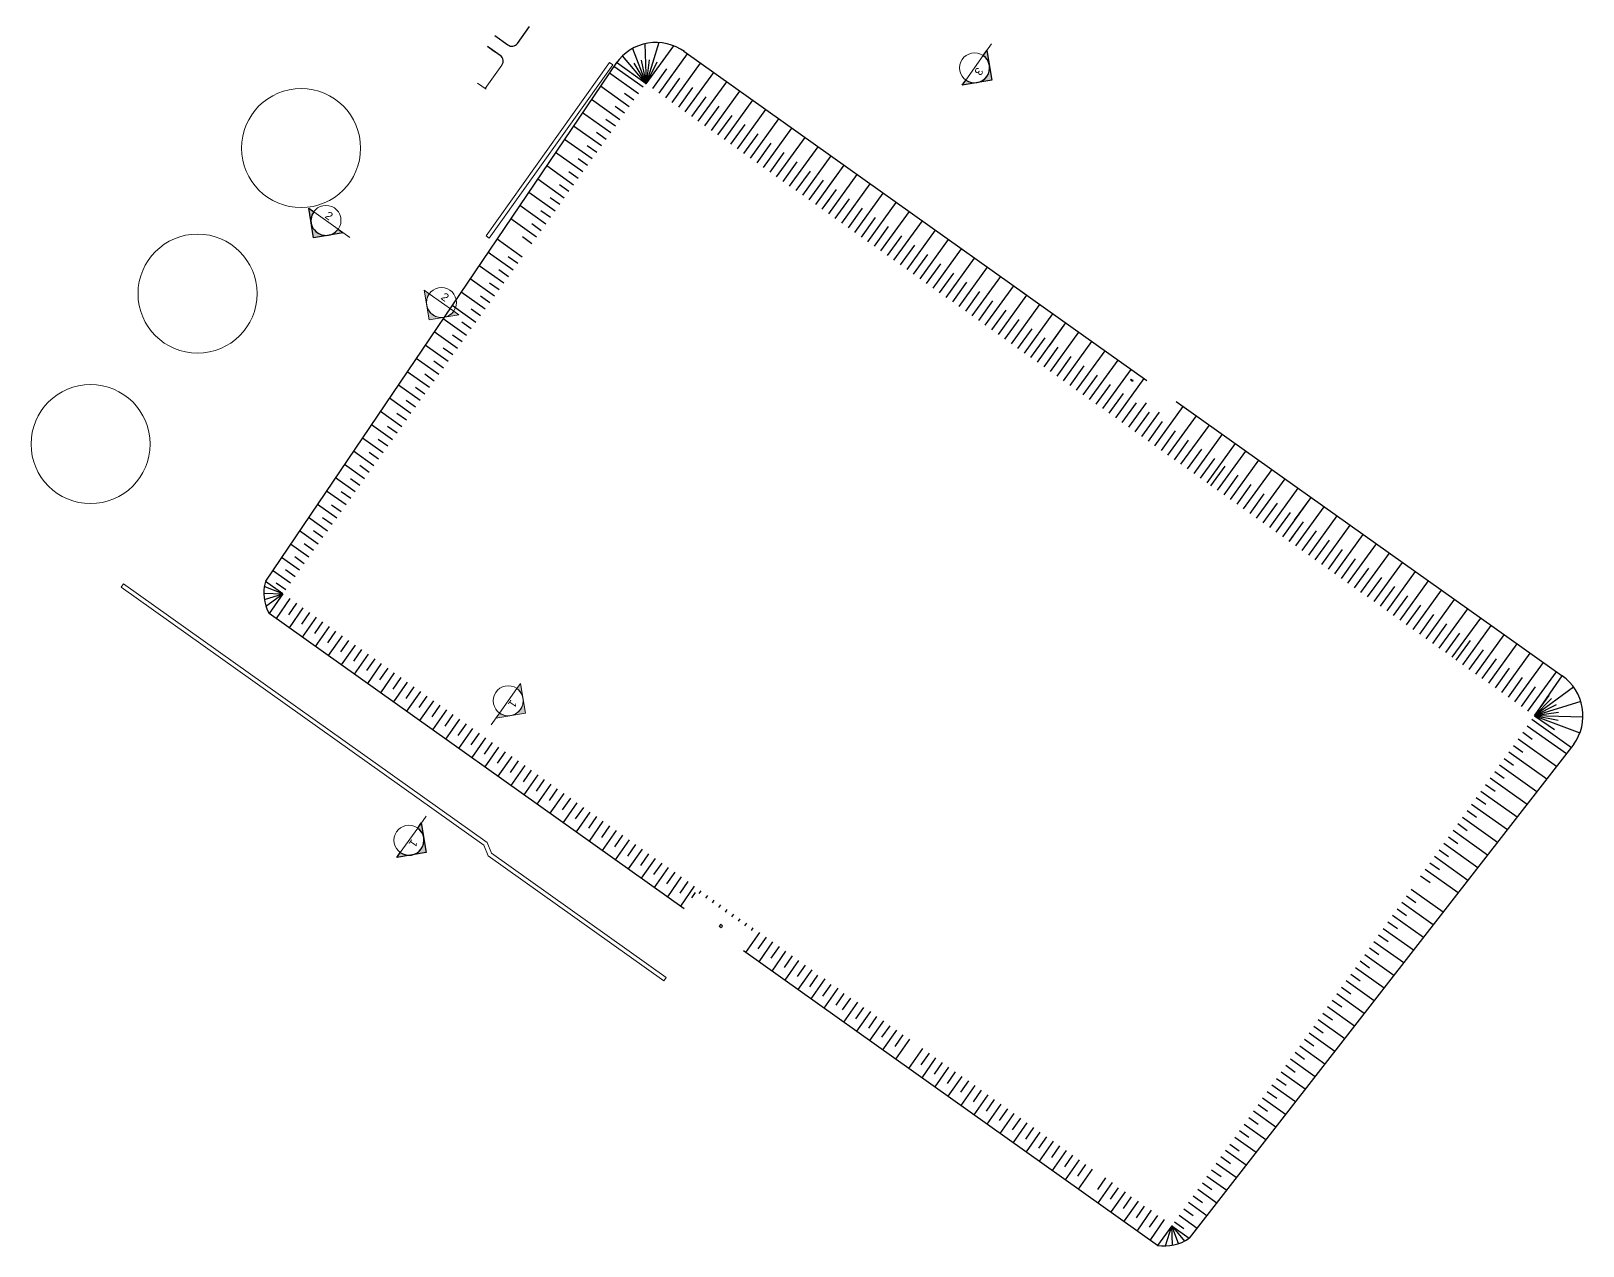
# Model space of a CAD drawing. Header units: inches. Extents: x 345672 to 499152, y 3209888 to 3245213.
# Drawn here: x 345823.1 to 346017, y 3211111.9 to 3211263.7 of the extents above; entities that cross this region are included whole.
import ezdxf
from ezdxf.enums import TextEntityAlignment as Align

# ---------------------------------------------------------------- set-up
doc = ezdxf.new("R2010")
doc.units = ezdxf.units.IN
doc.header["$MEASUREMENT"] = 0
doc.linetypes.add('HIDDEN2', pattern=[0.1875, 0.125, -0.0625])
doc.styles.get("Standard").update_dxf_attribs({"font": 'arial.ttf'})
doc.styles.add('Tahoma', font='tahoma.ttf')

# ---------------------------------------------------------------- blocks, each defined once
blk = doc.blocks.new('RGG')
h = blk.add_hatch(color=256)
edge = h.paths.add_edge_path()
edge.add_line((345942.04631, 3211260.6701), (345942.49644, 3211261.30301))
edge.add_line((345942.49644, 3211261.30301), (345943.12048, 3211257.60529))
edge.add_line((345943.12048, 3211257.60529), (345939.42276, 3211256.98126))
edge.add_line((345939.42276, 3211256.98126), (345939.87289, 3211257.61416))
edge.add_arc((345940.9596, 3211259.14213), 1.875, 234.5791093, 414.5791093)
h = blk.add_hatch(color=256)
edge = h.paths.add_edge_path()
edge.add_line((345861.44419, 3211238.99451), (345862.07711, 3211238.5444))
edge.add_line((345862.07711, 3211238.5444), (345858.37942, 3211237.92023))
edge.add_line((345858.37942, 3211237.92023), (345857.75526, 3211241.61793))
edge.add_line((345857.75526, 3211241.61793), (345858.38818, 3211241.16782))
edge.add_arc((345859.91618, 3211240.08116), 1.875, 144.5811005, 324.5811005)
at = {"lineweight": 5}
h = blk.add_hatch(color=256, dxfattribs=at)
edge = h.paths.add_edge_path()
edge.add_line((345872.82271, 3211230.90226), (345872.18981, 3211231.35239))
edge.add_line((345872.18981, 3211231.35239), (345872.81384, 3211227.65468))
edge.add_line((345872.81384, 3211227.65468), (345876.51156, 3211228.27871))
edge.add_line((345876.51156, 3211228.27871), (345875.87865, 3211228.72884))
edge.add_arc((345874.35068, 3211229.81555), 1.875, 144.5791109, 324.5791109, ccw=False)
h = blk.add_hatch(color=5)
h.set_gradient(color1=(0, 0, 255), rotation=180, tint=1)
h.paths.add_polyline_path([(345960.73691, 3211220.00957), (345960.56957, 3211219.98133), (345960.61547, 3211220.04588), (345960.45573, 3211220.15949), (345960.50302, 3211220.22599), (345960.66277, 3211220.11237), (345960.70867, 3211220.17691)])
h = blk.add_hatch(color=256, dxfattribs=at)
edge = h.paths.add_edge_path()
edge.add_line((345881.59698, 3211178.53021), (345881.14685, 3211177.8973))
edge.add_line((345881.14685, 3211177.8973), (345884.84456, 3211178.52134))
edge.add_line((345884.84456, 3211178.52134), (345884.22052, 3211182.21905))
edge.add_line((345884.22052, 3211182.21905), (345883.77039, 3211181.58615))
edge.add_arc((345882.68369, 3211180.05818), 1.875, -125.4208879, 54.5791121, ccw=False)
h = blk.add_hatch(color=256)
edge = h.paths.add_edge_path()
edge.add_line((345871.37451, 3211164.1569), (345871.82464, 3211164.78981))
edge.add_line((345871.82464, 3211164.78981), (345872.44867, 3211161.0921))
edge.add_line((345872.44867, 3211161.0921), (345868.75096, 3211160.46806))
edge.add_line((345868.75096, 3211160.46806), (345869.20109, 3211161.10097))
edge.add_arc((345870.2878, 3211162.62894), 1.875, 234.5791093, 414.5791093)
for p, q in [((345880.9979, 3211263.16592), (345882.64346, 3211261.99562)), ((345883.82878, 3211262.19568), (345885.33563, 3211264.31438)), ((345881.69928, 3211260.66802), (345880.08688, 3211261.81474))]:
    blk.add_line(p, q)
at = {"color": 30}
for p, q in [((345898.22689, 3211261.56112), (345899.92079, 3211257.12711)), ((345899.7474, 3211262.14825), (345899.92079, 3211257.12711)), ((345901.4985, 3211262.30285), (345899.92079, 3211257.12711)), ((345899.92079, 3211257.12711), (345903.36817, 3211261.89244)), ((345899.5506, 3211256.72421), (345895.9024, 3211259.31885)), ((345899.92079, 3211257.12711), (345896.22739, 3211259.79902)), ((345899.92079, 3211257.12711), (345896.981, 3211260.65073)), ((345898.38867, 3211259.74132), (345899.92079, 3211257.12711)), ((345899.31964, 3211260.09698), (345899.92079, 3211257.12711)), ((345900.31564, 3211260.13137), (345899.92079, 3211257.12711)), ((345901.26893, 3211259.84078), (345899.92079, 3211257.12711)), ((345901.55062, 3211255.96795), (345905.10271, 3211260.87801)), ((345903.18045, 3211254.80879), (345906.73254, 3211259.71885)), ((345898.97102, 3211255.90929), (345895.34174, 3211258.49048)), ((345900.7357, 3211256.54753), (345902.51175, 3211259.00256)), ((345902.36554, 3211255.38837), (345904.14158, 3211257.8434)), ((345904.81029, 3211253.64964), (345908.36237, 3211258.55969)), ((345906.44012, 3211252.49048), (345909.99221, 3211257.40054)), ((345897.81182, 3211254.27949), (345894.22042, 3211256.83374)), ((345898.39089, 3211255.09477), (345897.20926, 3211255.93516)), ((345903.99537, 3211254.22921), (345905.77141, 3211256.68424)), ((345905.6252, 3211253.07006), (345907.40125, 3211255.52509)), ((345908.06995, 3211251.33132), (345911.62204, 3211256.24138)), ((345895.49351, 3211251.01982), (345891.97777, 3211253.52026)), ((345896.65267, 3211252.64966), (345893.09909, 3211255.177)), ((345897.23173, 3211253.46494), (345896.0501, 3211254.30533)), ((345907.25504, 3211251.9109), (345909.03108, 3211254.36593)), ((345909.69979, 3211250.17217), (345913.25187, 3211255.08222)), ((345911.32962, 3211249.01301), (345914.88171, 3211253.92307)), ((345894.33435, 3211249.38999), (345890.85644, 3211251.86352)), ((345896.07257, 3211251.83511), (345894.89094, 3211252.6755)), ((345908.88487, 3211250.75174), (345910.66091, 3211253.20677)), ((345910.5147, 3211249.59259), (345912.29075, 3211252.04762)), ((345912.95945, 3211247.85385), (345916.51154, 3211252.76391)), ((345914.58929, 3211246.6947), (345918.14137, 3211251.60475)), ((345893.1752, 3211247.76016), (345889.73512, 3211250.20678)), ((345894.91393, 3211250.20491), (345893.7323, 3211251.0453)), ((345912.14454, 3211248.43343), (345913.92058, 3211250.88846)), ((345913.77437, 3211247.27427), (345915.55041, 3211249.7293)), ((345916.21912, 3211245.53554), (345919.7712, 3211250.4456)), ((345892.01604, 3211246.13033), (345888.61379, 3211248.55004)), ((345892.5951, 3211246.94561), (345891.41347, 3211247.786)), ((345893.75426, 3211248.57544), (345892.57263, 3211249.41583)), ((345915.4042, 3211246.11512), (345917.18025, 3211248.57015)), ((345917.84895, 3211244.37638), (345921.40104, 3211249.28644)), ((345919.47878, 3211243.21723), (345923.03087, 3211248.12728)), ((345890.85688, 3211244.50049), (345887.49247, 3211246.8933)), ((345891.43595, 3211245.31578), (345890.25432, 3211246.15616)), ((345917.03404, 3211244.95596), (345918.81008, 3211247.41099)), ((345918.66387, 3211243.7968), (345920.43991, 3211246.25183)), ((345921.10862, 3211242.05807), (345924.66055, 3211246.96791)), ((345922.59902, 3211244.11825), (345924.6607, 3211246.96813)), ((345922.73845, 3211240.89891), (345926.29054, 3211245.80897)), ((345889.69773, 3211242.87066), (345886.37114, 3211245.23656)), ((345890.2773, 3211243.68558), (345889.09568, 3211244.52596)), ((345920.2937, 3211242.63765), (345922.06974, 3211245.09268)), ((345921.92353, 3211241.47849), (345923.69958, 3211243.93352)), ((345924.36828, 3211239.73976), (345927.92037, 3211244.64981)), ((345887.37941, 3211239.61099), (345884.12849, 3211241.92308)), ((345888.53857, 3211241.24083), (345885.24982, 3211243.57982)), ((345889.11763, 3211242.05611), (345887.936, 3211242.8965)), ((345921.92353, 3211241.47849), (345922.85239, 3211242.76245)), ((345923.55337, 3211240.31933), (345925.32941, 3211242.77436)), ((345925.99812, 3211238.5806), (345929.5502, 3211243.49066)), ((345927.62795, 3211237.42144), (345931.18004, 3211242.3315)), ((345886.22026, 3211237.98116), (345883.00717, 3211240.26634)), ((345887.95848, 3211240.42628), (345886.77685, 3211241.26666)), ((345925.1832, 3211239.16018), (345926.95924, 3211241.61521)), ((345926.81303, 3211238.00102), (345928.58908, 3211240.45605)), ((345929.25778, 3211236.26229), (345932.80987, 3211241.17235)), ((345930.88762, 3211235.10313), (345934.4397, 3211240.01319)), ((345885.64016, 3211237.16661), (345884.45853, 3211238.007)), ((345886.79932, 3211238.79644), (345885.61769, 3211239.63683)), ((345928.44287, 3211236.84186), (345930.21891, 3211239.29689)), ((345930.0727, 3211235.68271), (345931.84874, 3211238.13774)), ((345932.51745, 3211233.94397), (345936.06954, 3211238.85403)), ((345883.28874, 3211233.86039), (345880.17183, 3211236.07718)), ((345884.4479, 3211235.49023), (345881.29316, 3211237.73392)), ((345931.70253, 3211234.52355), (345933.47858, 3211236.97858)), ((345934.14728, 3211232.78482), (345937.69937, 3211237.69488)), ((345935.77712, 3211231.62566), (345939.3292, 3211236.53572)), ((345882.12959, 3211232.23056), (345879.05051, 3211234.42044)), ((345883.86832, 3211234.67531), (345882.68669, 3211235.5157)), ((345933.33237, 3211233.3644), (345935.10841, 3211235.81942)), ((345934.9622, 3211232.20524), (345936.73824, 3211234.66027)), ((345937.40695, 3211230.4665), (345940.95904, 3211235.37656)), ((345939.03678, 3211229.30735), (345942.58887, 3211234.21741)), ((345880.97043, 3211230.60073), (345877.92918, 3211232.7637)), ((345881.55001, 3211231.41565), (345880.36838, 3211232.25603)), ((345882.70917, 3211233.04548), (345881.52754, 3211233.88587)), ((345936.59203, 3211231.04608), (345938.36808, 3211233.50111)), ((345938.22187, 3211229.88693), (345939.99791, 3211232.34195)), ((345940.66662, 3211228.14819), (345944.21843, 3211233.05787)), ((345879.81127, 3211228.9709), (345876.80786, 3211231.10696)), ((345880.39085, 3211229.78581), (345879.20922, 3211230.6262)), ((345939.8517, 3211228.72777), (345941.62774, 3211231.1828)), ((345942.29645, 3211226.98903), (345945.84825, 3211231.8987)), ((345943.92628, 3211225.82988), (345947.47837, 3211230.73994)), ((345878.65212, 3211227.34106), (345875.68654, 3211229.45022)), ((345879.2317, 3211228.15598), (345878.05007, 3211228.99637)), ((345941.48153, 3211227.56861), (345943.25757, 3211230.02364)), ((345943.11136, 3211226.40946), (345944.88741, 3211228.86448)), ((345945.55611, 3211224.67072), (345949.1082, 3211229.58078)), ((345947.18595, 3211223.51156), (345950.73803, 3211228.42162)), ((345877.49296, 3211225.71123), (345874.56521, 3211227.79348)), ((345878.07254, 3211226.52615), (345876.89091, 3211227.36653)), ((345944.7412, 3211225.2503), (345946.51724, 3211227.70533)), ((345946.37103, 3211224.09114), (345948.14707, 3211226.54617)), ((345948.81578, 3211222.35241), (345952.36755, 3211227.26202)), ((345950.30618, 3211224.41259), (345952.36787, 3211227.26247)), ((345875.17465, 3211222.45156), (345872.32256, 3211224.48)), ((345876.3338, 3211224.0814), (345873.44389, 3211226.13674)), ((345876.91338, 3211224.89631), (345875.73175, 3211225.7367)), ((345948.00086, 3211222.93199), (345949.77691, 3211225.38701)), ((345950.44561, 3211221.19325), (345953.9977, 3211226.10331)), ((345952.07545, 3211220.03409), (345955.62753, 3211224.94415)), ((345874.01549, 3211220.82173), (345871.20124, 3211222.82326)), ((345874.59507, 3211221.63665), (345873.41344, 3211222.47704)), ((345875.75423, 3211223.26648), (345874.5726, 3211224.10687)), ((345949.6307, 3211221.77283), (345951.40674, 3211224.22786)), ((345949.6307, 3211221.77283), (345950.55955, 3211223.05679)), ((345951.26053, 3211220.61367), (345953.03657, 3211223.0687)), ((345953.70528, 3211218.87494), (345957.25737, 3211223.785)), ((345955.33511, 3211217.71578), (345958.8872, 3211222.62584)), ((345872.85633, 3211219.1919), (345870.07991, 3211221.16652)), ((345873.43591, 3211220.00681), (345872.25428, 3211220.8472)), ((345952.89036, 3211219.45452), (345954.66641, 3211221.90954)), ((345954.5202, 3211218.29536), (345956.29624, 3211220.75039)), ((345956.96495, 3211216.55662), (345960.51703, 3211221.46668)), ((345871.69718, 3211217.56206), (345868.95859, 3211219.50978)), ((345872.27676, 3211218.37698), (345871.09513, 3211219.21737)), ((345956.15003, 3211217.1362), (345957.92607, 3211219.59123)), ((345958.59478, 3211215.39747), (345962.14687, 3211220.30753)), ((345870.53802, 3211215.93223), (345867.83726, 3211217.85304)), ((345871.1176, 3211216.74715), (345869.93597, 3211217.58754)), ((345957.77986, 3211215.97705), (345959.55591, 3211218.43207)), ((345959.4097, 3211214.81789), (345961.18574, 3211217.27292)), ((345960.22461, 3211214.23831), (345962.42269, 3211217.27673)), ((345963.48428, 3211211.92), (345967.03636, 3211216.83006)), ((345869.37886, 3211214.3024), (345866.71594, 3211216.1963)), ((345869.95844, 3211215.11731), (345868.77681, 3211215.9577)), ((345961.03953, 3211213.65873), (345962.81557, 3211216.11376)), ((345961.85445, 3211213.07915), (345964.05253, 3211216.11757)), ((345962.66936, 3211212.49958), (345964.4454, 3211214.9546)), ((345965.11411, 3211210.76084), (345968.6662, 3211215.6709)), ((345867.06055, 3211211.04273), (345864.47329, 3211212.88282)), ((345868.21971, 3211212.67256), (345865.59461, 3211214.53956)), ((345867.64013, 3211211.85765), (345866.4585, 3211212.69804)), ((345868.79929, 3211213.48748), (345867.61766, 3211214.32787)), ((345964.29919, 3211211.34042), (345966.07524, 3211213.79545)), ((345965.92903, 3211210.18126), (345967.70507, 3211212.63629)), ((345966.74394, 3211209.60168), (345970.29603, 3211214.51174)), ((345968.37378, 3211208.44253), (345971.92586, 3211213.35259)), ((345865.90139, 3211209.4129), (345863.35197, 3211211.22608)), ((345866.48097, 3211210.22781), (345865.29934, 3211211.0682)), ((345967.55886, 3211209.02211), (345969.3349, 3211211.47713)), ((345970.00361, 3211207.28337), (345973.5557, 3211212.19343)), ((345971.3078, 3211206.35487), (345974.85962, 3211211.26456)), ((345864.74224, 3211207.78307), (345862.23064, 3211209.56934)), ((345865.32182, 3211208.59798), (345864.14019, 3211209.43837)), ((345969.18869, 3211207.86295), (345970.96474, 3211210.31798)), ((345970.49333, 3211206.93507), (345972.26938, 3211209.3901)), ((345972.93763, 3211205.19572), (345976.48944, 3211210.10539)), ((345974.56747, 3211204.03656), (345978.11955, 3211208.94662)), ((345863.58308, 3211206.15323), (345861.10932, 3211207.9126)), ((345864.16266, 3211206.96815), (345862.98103, 3211207.80854)), ((345972.12272, 3211205.7753), (345973.89876, 3211208.23032)), ((345973.75255, 3211204.61614), (345975.52859, 3211207.07117)), ((345976.1973, 3211202.8774), (345979.74939, 3211207.78746)), ((345862.42392, 3211204.5234), (345859.98799, 3211206.25586)), ((345863.0035, 3211205.33832), (345861.82187, 3211206.1787)), ((345975.38238, 3211203.45698), (345977.15843, 3211205.91201)), ((345977.82713, 3211201.71825), (345981.37922, 3211206.62831)), ((345979.45697, 3211200.55909), (345983.00873, 3211205.46871)), ((345980.94736, 3211202.61927), (345983.00905, 3211205.46915)), ((345860.10561, 3211201.26373), (345857.74534, 3211202.94238)), ((345861.26477, 3211202.89357), (345858.86667, 3211204.59912)), ((345861.80088, 3211203.64736), (345860.61925, 3211204.48775)), ((345977.01222, 3211202.29783), (345978.78826, 3211204.75285)), ((345978.64205, 3211201.13867), (345980.41809, 3211203.5937)), ((345981.0868, 3211199.39993), (345984.63889, 3211204.30999)), ((345982.71663, 3211198.24078), (345986.26872, 3211203.15084)), ((345858.94645, 3211199.6339), (345856.62402, 3211201.28564)), ((345859.52603, 3211200.44882), (345858.3444, 3211201.28921)), ((345860.68519, 3211202.07865), (345859.50356, 3211202.91904)), ((345980.27188, 3211199.97951), (345982.04793, 3211202.43454)), ((345980.33007, 3211200.05995), (345981.25893, 3211201.3439)), ((345981.90172, 3211198.82036), (345983.67776, 3211201.27538)), ((345984.34647, 3211197.08162), (345987.89855, 3211201.99168)), ((345857.7873, 3211198.00407), (345855.50269, 3211199.6289)), ((345858.36688, 3211198.81898), (345857.18525, 3211199.65937)), ((345983.53155, 3211197.6612), (345985.30759, 3211200.11623)), ((345985.9763, 3211195.92246), (345989.52839, 3211200.83252)), ((345987.60613, 3211194.76331), (345991.15822, 3211199.67337)), ((345856.62814, 3211196.37423), (345854.38137, 3211197.97216)), ((345857.20772, 3211197.18915), (345856.02609, 3211198.02954)), ((345985.16138, 3211196.50204), (345986.93743, 3211198.95707)), ((345986.79122, 3211195.34289), (345988.56726, 3211197.79792)), ((345989.23597, 3211193.60415), (345992.78805, 3211198.51421)), ((345990.8658, 3211192.44499), (345994.41789, 3211197.35505)), ((345855.46898, 3211194.7444), (345853.23382, 3211196.33408)), ((345856.04856, 3211195.55932), (345854.86693, 3211196.39971)), ((345988.42105, 3211194.18373), (345990.19709, 3211196.63876)), ((345990.05088, 3211193.02457), (345991.82693, 3211195.4796)), ((345992.49563, 3211191.28584), (345996.04772, 3211196.1959)), ((345852.15632, 3211193.51341), (345854.54166, 3211193.44053)), ((345854.54166, 3211193.44053), (345852.21371, 3211194.31928)), ((345852.21703, 3211192.72181), (345854.54166, 3211193.44053)), ((345854.54166, 3211193.44053), (345852.35086, 3211194.9722)), ((345852.41151, 3211191.88658), (345854.54166, 3211193.44053)), ((345854.54166, 3211193.44053), (345852.80546, 3211190.95717)), ((345854.88941, 3211193.92948), (345853.70778, 3211194.76987)), ((345991.68072, 3211191.86542), (345993.45676, 3211194.32045)), ((345994.12547, 3211190.12668), (345997.67755, 3211195.03674)), ((345995.7553, 3211188.96752), (345999.30738, 3211193.87758)), ((345855.41268, 3211192.82105), (345853.67648, 3211190.33769)), ((345856.2276, 3211192.24148), (345855.21526, 3211190.79348)), ((345857.04251, 3211191.6619), (345855.30631, 3211189.17853)), ((345993.31055, 3211190.70626), (345995.08659, 3211193.16129)), ((345994.94038, 3211189.5471), (345996.71642, 3211192.00213)), ((345997.38513, 3211187.80837), (346000.93722, 3211192.71843)), ((345999.01496, 3211186.64921), (346002.56705, 3211191.55927)), ((345857.85743, 3211191.08232), (345856.84509, 3211189.63433)), ((345858.67235, 3211190.50274), (345856.93614, 3211188.01938)), ((345859.48726, 3211189.92316), (345858.47492, 3211188.47517)), ((345996.57021, 3211188.38795), (345998.34626, 3211190.84298)), ((345998.20005, 3211187.22879), (345999.97609, 3211189.68382)), ((346000.6448, 3211185.49005), (346004.19688, 3211190.40011)), ((346001.94944, 3211184.56218), (346005.50152, 3211189.47224)), ((345860.30218, 3211189.34358), (345858.56598, 3211186.86022)), ((345861.1171, 3211188.76401), (345860.10476, 3211187.31601)), ((345861.93201, 3211188.18443), (345860.19581, 3211185.70106)), ((345862.74693, 3211187.60485), (345861.73459, 3211186.15686)), ((345999.82988, 3211186.06963), (346001.60592, 3211188.52466)), ((346001.13452, 3211185.14176), (346002.91056, 3211187.59679)), ((346003.57927, 3211183.40302), (346007.13136, 3211188.31308)), ((345863.56185, 3211187.02527), (345861.82564, 3211184.54191)), ((345864.37676, 3211186.44569), (345863.36442, 3211184.9977)), ((345865.19168, 3211185.86611), (345863.45548, 3211183.38275)), ((346002.76435, 3211183.9826), (346004.5404, 3211186.43763)), ((346005.2091, 3211182.24387), (346008.76119, 3211187.15392)), ((346006.83894, 3211181.08471), (346010.39102, 3211185.99477)), ((345866.0066, 3211185.28654), (345864.99426, 3211183.83854)), ((345866.82151, 3211184.70696), (345865.08531, 3211182.22359)), ((345867.63643, 3211184.12738), (345866.62409, 3211182.67939)), ((345868.45134, 3211183.5478), (345866.71514, 3211181.06444)), ((346004.39419, 3211182.82344), (346006.17023, 3211185.27847)), ((346006.02402, 3211181.66429), (346007.80006, 3211184.11932)), ((346008.46877, 3211179.92555), (346012.02086, 3211184.83561)), ((346010.0986, 3211178.7664), (346013.65069, 3211183.67645)), ((345869.26626, 3211182.96822), (345868.25392, 3211181.52023)), ((345870.08118, 3211182.38864), (345868.34498, 3211179.90528)), ((345870.89609, 3211181.80907), (345869.88376, 3211180.36107)), ((346007.65385, 3211180.50513), (346009.4299, 3211182.96016)), ((346009.28369, 3211179.34597), (346011.05973, 3211181.801)), ((346010.91242, 3211178.18854), (346014.38482, 3211183.15527)), ((346015.80832, 3211181.76012), (346010.91242, 3211178.18854)), ((345871.71101, 3211181.22949), (345869.97481, 3211178.74612)), ((345872.52593, 3211180.64991), (345871.51359, 3211179.20192)), ((345873.34084, 3211180.07033), (345871.60464, 3211177.58697)), ((346013.03337, 3211180.35258), (346010.91242, 3211178.18854)), ((346016.7022, 3211179.97862), (346010.91242, 3211178.18854)), ((346010.97171, 3211178.26725), (346012.74775, 3211180.72228)), ((345874.15576, 3211179.49075), (345873.14342, 3211178.04276)), ((345874.97068, 3211178.91117), (345873.23448, 3211176.42781)), ((345875.78559, 3211178.3316), (345874.77325, 3211176.8836)), ((345876.60051, 3211177.75202), (345874.86431, 3211175.26865)), ((345876.60051, 3211177.75202), (345875.69249, 3211176.45324)), ((346010.59722, 3211177.74654), (346015.53562, 3211174.23429)), ((346013.62071, 3211179.54746), (346010.91242, 3211178.18854)), ((346013.91509, 3211178.59533), (346010.91242, 3211178.18854)), ((346010.91242, 3211178.18854), (346013.39579, 3211176.45234)), ((346010.91242, 3211178.18854), (346016.58213, 3211176.04837)), ((346013.88466, 3211177.59921), (346010.91242, 3211178.18854)), ((346016.96979, 3211178.00349), (346010.91242, 3211178.18854)), ((345877.41543, 3211177.17244), (345876.40309, 3211175.72445)), ((345878.23034, 3211176.59286), (345876.49414, 3211174.1095)), ((345879.04526, 3211176.01328), (345878.03292, 3211174.56529)), ((346009.43862, 3211176.1163), (346010.62025, 3211175.27592)), ((346010.01764, 3211176.93162), (346014.90194, 3211173.45785)), ((345879.86018, 3211175.4337), (345878.12397, 3211172.95034)), ((345880.67509, 3211174.85413), (345879.66275, 3211173.40613)), ((345881.49001, 3211174.27455), (345879.75381, 3211171.79118)), ((346008.27947, 3211174.48647), (346009.4611, 3211173.64608)), ((346008.85853, 3211175.30175), (346013.6722, 3211171.87821)), ((345882.30493, 3211173.69497), (345881.29259, 3211172.24698)), ((345883.11984, 3211173.11539), (345881.38364, 3211170.63203)), ((345883.93476, 3211172.53581), (345882.92242, 3211171.08782)), ((345884.74968, 3211171.95623), (345883.01347, 3211169.47287)), ((346006.54022, 3211172.04209), (346011.20553, 3211168.72406)), ((346007.12031, 3211172.85664), (346008.30194, 3211172.01625)), ((346007.69937, 3211173.67192), (346012.44247, 3211170.29857)), ((345885.56459, 3211171.37666), (345884.55225, 3211169.92866)), ((345886.37951, 3211170.79708), (345884.64331, 3211168.31371)), ((345887.19443, 3211170.2175), (345886.18209, 3211168.76951)), ((346005.38106, 3211170.41226), (346009.98301, 3211167.13929)), ((346005.96064, 3211171.22717), (346007.14227, 3211170.38678)), ((345888.00934, 3211169.63792), (345886.27314, 3211167.15456)), ((345888.82426, 3211169.05834), (345887.81192, 3211167.61035)), ((345889.63917, 3211168.47876), (345887.90297, 3211165.9954)), ((346004.2219, 3211168.78242), (346008.75328, 3211165.55965)), ((346004.802, 3211169.59697), (346005.98363, 3211168.75658)), ((345890.45409, 3211167.89919), (345889.44175, 3211166.45119)), ((345891.26901, 3211167.31961), (345889.53281, 3211164.83624)), ((345892.08392, 3211166.74003), (345891.07159, 3211165.29204)), ((345892.89884, 3211166.16045), (345891.16264, 3211163.67709)), ((346002.48368, 3211166.33731), (346003.66531, 3211165.49692)), ((346003.06275, 3211167.15259), (346007.52355, 3211163.98002)), ((346003.64284, 3211167.96714), (346004.82447, 3211167.12675)), ((345893.71376, 3211165.58087), (345892.70142, 3211164.13288)), ((345894.52867, 3211165.00129), (345892.79247, 3211162.51793)), ((345895.34359, 3211164.42172), (345894.33125, 3211162.97372)), ((346001.32401, 3211164.70784), (346002.50564, 3211163.86745)), ((346001.90359, 3211165.52276), (346006.29382, 3211162.40038)), ((345896.15851, 3211163.84214), (345894.42231, 3211161.35877)), ((345896.97342, 3211163.26256), (345895.96108, 3211161.81457)), ((345897.78834, 3211162.68298), (345896.05214, 3211160.19962)), ((345999.58528, 3211162.26309), (346003.83435, 3211159.2411)), ((346000.16537, 3211163.07764), (346001.347, 3211162.23725)), ((346000.74443, 3211163.89292), (346005.06408, 3211160.82074)), ((345898.60326, 3211162.1034), (345897.59092, 3211160.65541)), ((345899.41817, 3211161.52382), (345897.68197, 3211159.04046)), ((345900.23309, 3211160.94425), (345899.22075, 3211159.49625)), ((345901.04801, 3211160.36467), (345899.31181, 3211157.8813)), ((345998.42612, 3211160.63326), (346002.60462, 3211157.66146)), ((345999.00621, 3211161.44781), (346000.18784, 3211160.60742)), ((345901.86292, 3211159.78509), (345900.85058, 3211158.3371)), ((345902.67784, 3211159.20551), (345900.94164, 3211156.72215)), ((345903.49276, 3211158.62593), (345902.48042, 3211157.17794)), ((345997.26696, 3211159.00342), (346001.37489, 3211156.08182)), ((345997.84706, 3211159.81797), (345999.02869, 3211158.97759)), ((345904.30767, 3211158.04635), (345902.57147, 3211155.56299)), ((345904.30767, 3211158.04635), (345903.39966, 3211156.74758)), ((345905.12259, 3211157.46678), (345904.11025, 3211156.01878)), ((345905.93751, 3211156.8872), (345904.2013, 3211154.40383)), ((345995.49564, 3211156.51176), (345999.49517, 3211153.66724)), ((345996.6879, 3211158.18814), (345997.86953, 3211157.34775)), ((345906.75242, 3211156.30762), (345906.52322, 3211155.97978)), ((345907.56734, 3211155.72804), (345907.33814, 3211155.4002)), ((345908.38226, 3211155.14846), (345908.15305, 3211154.82063)), ((345909.19717, 3211154.56889), (345908.96797, 3211154.24105)), ((345994.33648, 3211154.88193), (345998.26544, 3211152.0876)), ((345994.91606, 3211155.69684), (345996.09769, 3211154.85645)), ((345910.01209, 3211153.98931), (345909.78289, 3211153.66147)), ((345910.82701, 3211153.40973), (345910.5978, 3211153.08189)), ((345911.62341, 3211152.80368), (345911.41272, 3211152.50231)), ((345993.17732, 3211153.25209), (345997.03571, 3211150.50796)), ((345993.7569, 3211154.06701), (345994.93853, 3211153.22662)), ((345912.45684, 3211152.25057), (345912.22764, 3211151.92273)), ((345914.08667, 3211151.09142), (345912.35047, 3211148.60805)), ((345913.27175, 3211151.67099), (345913.04255, 3211151.34316)), ((345991.43859, 3211150.80734), (345992.62022, 3211149.96695)), ((345992.01817, 3211151.62226), (345995.80598, 3211148.92832)), ((345992.59775, 3211152.43718), (345993.77938, 3211151.59679)), ((345914.90157, 3211150.51181), (345913.88923, 3211149.06382)), ((345915.7165, 3211149.93226), (345913.9803, 3211147.44889)), ((345916.53142, 3211149.35268), (345915.51908, 3211147.90469)), ((345917.34634, 3211148.7731), (345915.61014, 3211146.28974)), ((345990.27943, 3211149.17751), (345991.46106, 3211148.33712)), ((345990.85901, 3211149.99243), (345994.57625, 3211147.34869)), ((345918.16125, 3211148.19352), (345917.14891, 3211146.74553)), ((345918.97617, 3211147.61395), (345917.23997, 3211145.13058)), ((345919.79109, 3211147.03437), (345918.77875, 3211145.58637)), ((345988.5407, 3211146.73276), (345992.11678, 3211144.18941)), ((345989.12028, 3211147.54768), (345990.30191, 3211146.70729)), ((345989.69985, 3211148.36259), (345993.34651, 3211145.76905)), ((345920.606, 3211146.45479), (345918.8698, 3211143.97142)), ((345921.34235, 3211145.76283), (345920.33001, 3211144.31483)), ((345922.23584, 3211145.29563), (345920.49964, 3211142.81227)), ((345987.38154, 3211145.10293), (345990.88705, 3211142.60977)), ((345987.96112, 3211145.91784), (345989.14275, 3211145.07746)), ((345922.98143, 3211144.61689), (345921.96909, 3211143.1689)), ((345923.86567, 3211144.13648), (345922.12947, 3211141.65311)), ((345924.61842, 3211143.47241), (345923.60609, 3211142.02442)), ((345925.43796, 3211142.89945), (345924.42562, 3211141.45145)), ((345986.22238, 3211143.47309), (345989.64876, 3211141.03622)), ((345986.80196, 3211144.28801), (345987.98359, 3211143.44762)), ((345926.30835, 3211142.39921), (345924.57215, 3211139.91585)), ((345927.07704, 3211141.75351), (345926.0647, 3211140.30552)), ((345927.93818, 3211141.24005), (345926.20198, 3211138.75669)), ((345984.48365, 3211141.02834), (345985.66528, 3211140.18796)), ((345985.06323, 3211141.84326), (345988.42759, 3211139.45049)), ((345985.64281, 3211142.65818), (345986.82444, 3211141.81779)), ((345928.71612, 3211140.60758), (345927.70378, 3211139.15959)), ((345929.56802, 3211140.0809), (345927.83182, 3211137.59753)), ((345930.3552, 3211139.46165), (345929.34286, 3211138.01366)), ((345983.32449, 3211139.39851), (345984.50612, 3211138.55812)), ((345983.90407, 3211140.21343), (345987.19786, 3211137.87085)), ((345931.19785, 3211138.92174), (345929.46165, 3211136.43838)), ((345931.99428, 3211138.31572), (345930.98194, 3211136.86772)), ((345932.82768, 3211137.76258), (345931.09148, 3211135.27922)), ((345982.16534, 3211137.76868), (345983.34697, 3211136.92829)), ((345982.74492, 3211138.5836), (345985.96813, 3211136.29121)), ((345934.45752, 3211136.60343), (345932.72131, 3211134.12006)), ((345935.27243, 3211136.02385), (345934.26009, 3211134.57586)), ((345936.08735, 3211135.44427), (345934.35115, 3211132.96091)), ((345936.08735, 3211135.44427), (345935.17933, 3211134.1455)), ((345980.4266, 3211135.32393), (345983.50866, 3211133.13193)), ((345981.00618, 3211136.13885), (345982.18781, 3211135.29846)), ((345981.58576, 3211136.95376), (345984.7384, 3211134.71157)), ((345936.90227, 3211134.86469), (345935.88993, 3211133.4167)), ((345937.71718, 3211134.28512), (345935.98098, 3211131.80175)), ((345938.5321, 3211133.70554), (345937.51976, 3211132.25754)), ((345939.34702, 3211133.12596), (345937.61081, 3211130.64259)), ((345979.26745, 3211133.6941), (345982.27893, 3211131.55229)), ((345979.84702, 3211134.50901), (345981.02865, 3211133.66862)), ((345940.18967, 3211132.58605), (345939.17733, 3211131.13806)), ((345940.97685, 3211131.9668), (345939.24065, 3211129.48344)), ((345941.79177, 3211131.38722), (345940.77943, 3211129.93923)), ((345977.52871, 3211131.24935), (345978.71034, 3211130.40896)), ((345978.10829, 3211132.06426), (345981.0492, 3211129.97265)), ((345978.68787, 3211132.87918), (345979.8695, 3211132.03879)), ((345942.60668, 3211130.80765), (345940.87048, 3211128.32428)), ((345943.4216, 3211130.22807), (345942.40926, 3211128.78007)), ((345944.23651, 3211129.64849), (345942.50031, 3211127.16512)), ((345976.36955, 3211129.61951), (345977.55118, 3211128.77912)), ((345976.94913, 3211130.43443), (345979.81947, 3211128.39301)), ((345945.05143, 3211129.06891), (345944.03909, 3211127.62092)), ((345945.86635, 3211128.48933), (345944.13015, 3211126.00597)), ((345946.68126, 3211127.90975), (345945.66893, 3211126.46176)), ((345947.49618, 3211127.33018), (345945.75998, 3211124.84681)), ((345975.2104, 3211127.98968), (345976.39203, 3211127.14929)), ((345975.78998, 3211128.8046), (345978.58974, 3211126.81337)), ((345948.3111, 3211126.7506), (345947.29876, 3211125.3026)), ((345949.12601, 3211126.17102), (345947.38981, 3211123.68765)), ((345949.94093, 3211125.59144), (345948.92859, 3211124.14345)), ((345973.47166, 3211125.54493), (345976.13028, 3211123.65409)), ((345974.05124, 3211126.35985), (345975.23287, 3211125.51946)), ((345974.63082, 3211127.17476), (345977.36001, 3211125.23373)), ((345950.75585, 3211125.01186), (345949.01965, 3211122.5285)), ((345951.57076, 3211124.43228), (345950.55842, 3211122.98429)), ((345952.38568, 3211123.85271), (345950.64948, 3211121.36934)), ((345972.31251, 3211123.9151), (345974.90054, 3211122.07445)), ((345972.84862, 3211124.6689), (345974.03024, 3211123.82851)), ((345953.2006, 3211123.27313), (345952.18826, 3211121.82513)), ((345954.01551, 3211122.69355), (345952.27931, 3211120.21018)), ((345954.83043, 3211122.11397), (345953.81809, 3211120.66598)), ((345955.64535, 3211121.53439), (345953.90915, 3211119.05103)), ((345971.15335, 3211122.28526), (345973.62255, 3211120.52914)), ((345971.73293, 3211123.10018), (345972.91456, 3211122.25979)), ((345957.32603, 3211120.44797), (345956.31369, 3211118.99997)), ((345958.14094, 3211119.86839), (345956.40474, 3211117.38502)), ((345969.41461, 3211119.84051), (345970.59624, 3211119.00013)), ((345969.99419, 3211120.65543), (345972.46339, 3211118.89931)), ((345970.57377, 3211121.47035), (345971.7554, 3211120.62996)), ((345958.90501, 3211119.21608), (345957.89267, 3211117.76809)), ((345959.77078, 3211118.70923), (345958.03458, 3211116.22587)), ((345960.53485, 3211118.05692), (345959.52251, 3211116.60893)), ((345968.25546, 3211118.21068), (345969.43709, 3211117.37029)), ((345968.83504, 3211119.0256), (345971.21135, 3211117.33553)), ((345961.40061, 3211117.55007), (345959.66441, 3211115.06671)), ((345962.16468, 3211116.89777), (345961.15234, 3211115.44977)), ((345963.03044, 3211116.39092), (345961.29424, 3211113.90755)), ((345963.79451, 3211115.73861), (345962.78217, 3211114.29062)), ((345966.51672, 3211115.76593), (345968.75189, 3211114.17626)), ((345967.0963, 3211116.58085), (345968.27793, 3211115.74046)), ((345967.67588, 3211117.39577), (345969.98162, 3211115.7559)), ((345964.66028, 3211115.23176), (345962.92408, 3211112.7484)), ((345965.5894, 3211114.46207), (345963.81335, 3211112.00704)), ((345964.82057, 3211111.93992), (345965.5894, 3211114.46207)), ((345965.5894, 3211114.46207), (345967.7552, 3211112.89526)), ((345965.5894, 3211114.46207), (345967.18345, 3211112.55143)), ((345966.44105, 3211112.23275), (345965.5894, 3211114.46207)), ((345965.67337, 3211112.03031), (345965.5894, 3211114.46207)), ((345965.93714, 3211114.95102), (345967.11877, 3211114.11063))]:
    blk.add_line(p, q, dxfattribs=at)
at = {"lineweight": 5}
for p, q in [((345942.04631, 3211260.6701), (345943.09042, 3211262.13817)), ((345881.89933, 3211259.48271), (345879.80878, 3211256.54317)), ((345939.87289, 3211257.61416), (345942.04631, 3211260.6701)), ((345878.831, 3211257.23856), (345879.93104, 3211256.45623)), ((345861.44419, 3211238.99451), (345862.9123, 3211237.95045)), ((345883.77039, 3211181.58615), (345881.59698, 3211178.53021)), ((345881.59698, 3211178.53021), (345880.55287, 3211177.06214)), ((345869.20109, 3211161.10097), (345871.37451, 3211164.1569)), ((345871.37451, 3211164.1569), (345872.41862, 3211165.62498))]:
    blk.add_line(p, q, dxfattribs=at)
at = {"color": 30, "lineweight": 9, "true_color": 0xf8991e}
for p, q in [((345895.33396, 3211259.82543), (345879.91267, 3211238.14232)), ((345895.74142, 3211259.53564), (345880.32013, 3211237.85253)), ((345895.33396, 3211259.82543), (345895.74142, 3211259.53564)), ((345879.91267, 3211238.14232), (345880.32013, 3211237.85253)), ((345834.60497, 3211194.67472), (345834.31518, 3211194.26726)), ((345902.41877, 3211145.48237), (345902.12898, 3211145.07491))]:
    blk.add_line(p, q, dxfattribs=at)
at = {"lineweight": 9}
for p, q in [((345858.38822, 3211241.16787), (345861.44415, 3211238.99445)), ((345872.82271, 3211230.90226), (345875.87865, 3211228.72884))]:
    blk.add_line(p, q, dxfattribs=at)
at = {"color": 2, "ltscale": 2}
blk.add_line((345905.64287, 3211155.44091), (345906.10645, 3211156.0929), dxfattribs=at)
at = {"color": 2, "linetype": 'HIDDEN2', "ltscale": 20}
for p, q in [((345909.18916, 3211152.05899), (345909.07324, 3211151.896)), ((345909.43364, 3211151.88511), (345909.31772, 3211151.72213))]:
    blk.add_line(p, q, dxfattribs=at)
at = {"color": 30}
for points in [[(345904.61683, 3211261.2235), (345947.47808, 3211230.73953)], [(345896.22739, 3211259.79902), (345852.36191, 3211194.98845)], [(345946.65316, 3211231.32623), (345962.46012, 3211220.08406)], [(345966.15017, 3211217.45963), (346014.38438, 3211183.15464)], [(345904.66883, 3211154.07132), (345852.80546, 3211190.95717)], [(346015.82054, 3211174.63783), (345967.76692, 3211112.91103)], [(345963.81335, 3211112.00704), (345912.08457, 3211148.79716)]]:
    blk.add_lwpolyline(points, dxfattribs=at)
for points in [[(345942.04631, 3211260.6701), (345942.49644, 3211261.30301), (345943.12048, 3211257.60529), (345939.42276, 3211256.98126), (345939.87289, 3211257.61416, 1)], [(345861.44419, 3211238.99451), (345862.07711, 3211238.5444), (345858.37942, 3211237.92023), (345857.75526, 3211241.61793), (345858.38818, 3211241.16782, 1)], [(345871.37451, 3211164.1569), (345871.82464, 3211164.78981), (345872.44867, 3211161.0921), (345868.75096, 3211160.46806), (345869.20109, 3211161.10097, 1)]]:
    blk.add_lwpolyline(points, format="xyb", close=True)
at = {"lineweight": 5}
for points in [[(345872.82271, 3211230.90226), (345872.18981, 3211231.35239), (345872.81384, 3211227.65468), (345876.51156, 3211228.27871), (345875.87865, 3211228.72884, -1)], [(345881.59698, 3211178.53021), (345881.14685, 3211177.8973), (345884.84456, 3211178.52134), (345884.22052, 3211182.21905), (345883.77039, 3211181.58615, -1)]]:
    blk.add_lwpolyline(points, format="xyb", close=True, dxfattribs=at)
at = {"color": 0, "linetype": 'Continuous'}
blk.add_lwpolyline([(345960.73691, 3211220.00957), (345960.56957, 3211219.98133), (345960.61547, 3211220.04588), (345960.45573, 3211220.15949), (345960.50302, 3211220.22599), (345960.66277, 3211220.11237), (345960.70867, 3211220.17691)], close=True, dxfattribs=at)
at = {"color": 30, "lineweight": 9, "true_color": 0xf8991e}
for points in [[(345902.12898, 3211145.07491), (345880.18829, 3211160.67939), (345879.65222, 3211162.02302), (345834.31518, 3211194.26726)], [(345902.41877, 3211145.48237), (345880.59811, 3211161.00148), (345880.06205, 3211162.34511), (345834.60497, 3211194.67472)]]:
    blk.add_lwpolyline(points, dxfattribs=at)
at = {"color": 3}
for points in [[(345909.04427, 3211151.85526), (345909.07324, 3211151.896)], [(345909.28874, 3211151.68138), (345909.04427, 3211151.85526)], [(345909.18916, 3211152.05899), (345909.21814, 3211152.09973)], [(345909.46261, 3211151.92586), (345909.21814, 3211152.09973)], [(345909.28874, 3211151.68138), (345909.31772, 3211151.72213)], [(345909.43364, 3211151.88511), (345909.46261, 3211151.92586)]]:
    blk.add_lwpolyline(points, dxfattribs=at)
at = {"lineweight": 5}
for centre in [(345940.9596, 3211259.14213), (345859.91618, 3211240.08116), (345874.35068, 3211229.81555), (345882.68369, 3211180.05818), (345870.2878, 3211162.62894)]:
    blk.add_circle(centre, 1.875, dxfattribs=at)
at = {"lineweight": 9}
for centre in [(345856.80797, 3211249.11446), (345843.87331, 3211230.92768), (345830.50594, 3211212.13248)]:
    blk.add_circle(centre, 7.43912, dxfattribs=at)
for centre, start, end in [((345883.13609, 3211262.6883), 234.5800441, 324.5801693), ((345881.20665, 3211259.97534), 324.5801693, 54.5800441)]:
    blk.add_arc(centre, 0.85, start, end)
at = {"color": 30}
for centre, radius, start, end in [((345901.1503, 3211256.25266), 6.0602, 54.1168734, 145.0413484), ((345857.58599, 3211193.53169), 5.4297, 164.6151753, 208.3044015), ((346010.91048, 3211178.18992), 6.0602, 324.1168733, 55.0413483), ((345964.67643, 3211117.3677), 5.4297, 260.8538202, 304.5430465)]:
    blk.add_arc(centre, radius, start, end, dxfattribs=at)
blk.add_open_spline([(345880.08614, 3211261.81529), (345880.56676, 3211261.47347), (345881.04739, 3211261.13164)], degree=2)
at = {"lineweight": 5, "char_height": 1, "attachment_point": 1}
for s, insert, rotation in [('3', (345942.12714, 3211258.70584), 234.5791109), ('2', (345860.27794, 3211241.29441), 324.5791109), ('2', (345874.76963, 3211231.12823), 324.5791109), ('1', (345883.87152, 3211179.68967), 234.5791109), ('1', (345871.47564, 3211162.26043), 234.5791109)]:
    blk.add_mtext_dynamic_manual_height_columns(s, width=0.9711755, gutter_width=10, heights=[0], dxfattribs=dict(at, insert=insert, rotation=rotation))
at = {"lineweight": 5, "style": 'Tahoma', "flags": 8}
for p in [(345892.72779, 3211311.27782, 0.00001), (345892.72779, 3211311.27782, 0.00001), (345884.88283, 3211300.3278), (345884.88283, 3211300.3278)]:
    blk.add_attdef('4', text='', height=0.5625, rotation=234.5791121, dxfattribs=at).set_placement(p, align=Align.TOP_CENTER)

msp = doc.modelspace()

# ---------------------------------------------------------------- block references
msp.add_blockref('RGG', (0, 0))
msp.add_blockref('RGG', (0, 0))

doc.saveas('drawing.dxf')
